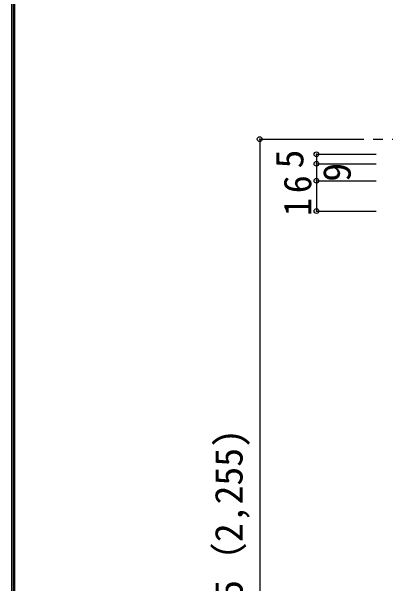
# Model space of a CAD drawing. Units: millimetres at full size, sheet at 1:5; details may follow other scales. Extents: x -973 to 977, y -718 to 696.
# Drawn here: x -973.3 to -775.7, y -256.2 to 46.4 of the extents above; entities that cross this region are included whole.
import ezdxf
from ezdxf.enums import TextEntityAlignment as Align

# ---------------------------------------------------------------- set-up
doc = ezdxf.new("R2010")
doc.units = ezdxf.units.MM
doc.header["$LTSCALE"] = 5
doc.header["$PDMODE"] = 32
doc.header["$PDSIZE"] = 2.5
doc.linetypes.add('CHAIN1', pattern=[8, 5, -1, 1, -1])
for name, color, linetype in [('0-1_通り芯', 4, 'CHAIN1'), ('0-B_寸法', 7, 'Continuous'), ('F-1_枠', 6, 'Continuous')]:
    doc.layers.add(name, color=color, linetype=linetype)
doc.styles.add('ＭＳ ゴシック', font='')
doc.styles.get('ＭＳ ゴシック').set_extended_font_data('MS Gothic')

msp = doc.modelspace()

# ---------------------------------------------------------------- linework, layer by layer
at = {"layer": '0-1_通り芯'}
msp.add_line((-812.19, -21.151), (-409.69, -21.151), dxfattribs=at)
at = {"layer": '0-B_寸法', "color": 4}
for p, q in [((-842.19, -21.151), (-812.19, -21.151)), ((-842.19, -21.151), (-842.19, -526.5)), ((-812.19, -29.151), (-780.69, -29.151)), ((-812.19, -29.151), (-812.19, -34.151)), ((-812.19, -34.151), (-780.69, -34.151)), ((-812.19, -34.151), (-812.19, -43.151)), ((-812.19, -43.151), (-780.69, -43.151)), ((-812.19, -43.151), (-812.19, -59.151)), ((-812.19, -59.151), (-780.69, -59.151))]:
    msp.add_line(p, q, dxfattribs=at)
at = {"layer": '0-B_寸法'}
for p in [(-842.19, -21.151), (-812.19, -29.151), (-812.19, -34.151), (-812.19, -43.151), (-812.19, -59.151)]:
    msp.add_point(p, dxfattribs=at)
at = {"layer": 'F-1_枠'}
for p, q in [((-973.347, 695.833), (-973.347, -700.833)), ((-972.514, 695.833), (-972.514, -700.833)), ((-971.68, 695.833), (-971.68, -700.833))]:
    msp.add_line(p, q, dxfattribs=at)

# ---------------------------------------------------------------- texts
at = {"layer": '0-B_寸法', "style": 'ＭＳ ゴシック'}
for s, p in [('5', (-814.69, -36.651)), ('9', (-789.69, -43.651)), ('ＲＯＨ＝2,055（2,255)', (-846.831, -384.151))]:
    msp.add_text(s, height=14.66, rotation=90, dxfattribs=at).set_placement(p, align=Align.BOTTOM_LEFT)
at = {"layer": '0-B_寸法', "insert": (-814.69, -61.776), "char_height": 14.66, "attachment_point": 7, "rotation": 90, "style": 'ＭＳ ゴシック'}
msp.add_mtext('\\T1.27;\\W0.95;16', dxfattribs=at)

doc.saveas('drawing.dxf')
